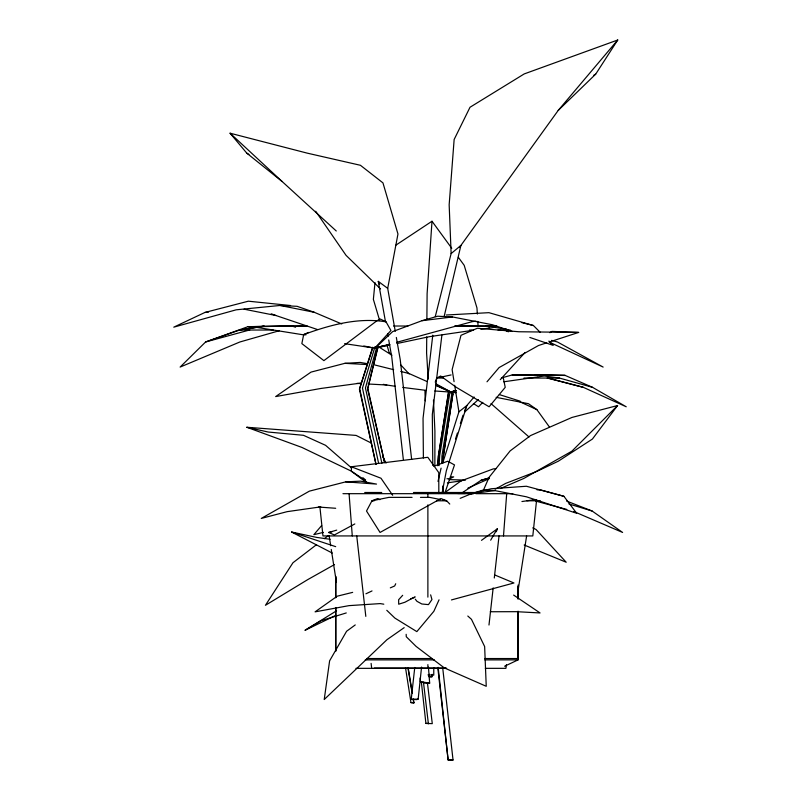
<?xml version="1.0" encoding="UTF-8"?>
<svg xmlns="http://www.w3.org/2000/svg" width="800" height="800" viewBox="0 0 800 800"><rect width="100%" height="100%" fill="white"/><g stroke="black" fill="none" stroke-linecap="round" stroke-linejoin="round"><path stroke-width="1.2" d="M335.75 607.69L335.75 651.09L335.75 607.51M335.75 597.76L335.7 576.69M434.86 465.89L434.91 431.08L433.47 400.08M518.06 611.41L518.06 658.54L484.84 658.54M518.06 599L518.06 586.6M433.78 667.7L433.76 675.13L427.98 674.9M443.21 492.86L443.24 486.61M443.33 460.36L443.34 456.61L452.92 393.78L443.3 456.27L443.21 462.45M426.73 336.9L426.59 352.97L428.22 379.1M426.88 319.6L427.11 293.65L432 221.24L395.91 245.13M442.77 493.4L442.88 485.97M441.7 463.4L441.96 455.95L451.93 393.19L448.64 391.66L438.42 456.19L437.94 464.91M439.09 465.66L439.67 455.76L449.94 392.21M437.73 465.72L438.38 455.84L448.64 391.66M503.49 535.93L506.7 493.68M432.18 674.32L431.96 676.75L429.12 676.73L429.34 674.29M374.99 282.61L373.37 299.36L379.68 320.57M414.76 667.47L411.22 699.35L416.74 699.6L418.17 699.1L421.56 667.05M536.61 499.9L532.81 535.93L322.96 535.93L319.95 507.35M488.98 625.03L493.17 587.91M494.29 578.01L499.03 535.93M432.78 335.17L423.05 418.32L423.39 458M441.89 335.12L432.32 414.51L432.79 465.44M506.47 664.67L505.9 668.34L485.31 668.34M517.6 593.56L526.62 535.93M438.01 481.42L441.09 468.15M395.26 331.33L387.7 288.36L397.96 234L382.96 182.89L360.43 165.29L307.1 153.11L230.08 133.2L246.77 153.13L282.18 181.56L336.26 230.99M442.16 492.71L446.32 470.85L466.83 405.52L474.09 396.98M444.14 316.52L460.89 245.45L558.21 110.42L617.74 40L524.22 73.92L470.01 107.26L454.14 139.5L449.16 204.74L451.13 253.58L435.27 316.61M377.04 349.93L367.59 389L384.63 462.64M381.88 463.2L365.45 387.99L376.74 347.17L377.8 348.16L367.83 388.44L384.56 462.36M375.03 346.63L362.47 388.05L378.59 463.19M455.53 439L457.4 433.06M460.38 423.56L462.99 415.24M372.65 347.26L359.42 389.15L376 464.4M442.58 463.46L458.93 411.81L454.66 385.28M372.76 347.84L359.66 388.58L375.94 464.11M496.33 531.72L497.27 528.84L481.5 540.34M435.22 382.18L436.74 378.05L440.64 376.01L456.3 387.33L489.12 406.78L505.23 387.33L503.32 378.05M464.62 410.77L466.83 405.52L458.93 411.81M483.27 490.58L489.04 477.37L510.12 450.91L530.55 435.57L571.97 417.44L617.58 405.53L592.4 439.06L558.38 461.16L537.02 471.33L505.64 483.41L495.12 489.25M439.04 599.82L433.86 611.29L416.84 631.62L394.91 618.11L386.78 610.3M395.72 583.75L394.68 585.95L390.32 587.87M444.93 492.84L454.51 464.93L447.77 461.22L433.8 466.23M490.67 540.18L497.27 528.84M558.21 110.42L595.68 74.16L617.74 40M442.74 668.17L453.04 760L448.12 759.99L438.17 667.33M377.32 348.75L377.8 348.16M459.32 247.38L460.89 245.45L451.13 253.58M487 381.8L499.1 367.57L538.51 345.51L546.77 342.81M321.65 525.56L313.84 534.68L323.38 532.37M500.26 379.67L525.13 352.42M402.68 595.31L398.63 599.73L398.7 604.2L404.93 602.24L415.12 596.76M482.77 402.36L478.52 406.78L473.39 403.54M617.58 405.53L571.91 451.17L523.87 478.42L500.39 488.54M375.23 348.07L392.65 331.6L422.03 320.69L437.61 316.22L452.51 316.96L492.39 324.75L512.27 331.49M464.65 412.04L478.34 399.59M316.51 544.67L292.97 562.74L265.44 605.29L307.86 579.54L334.53 564.55M324.36 538.65L328.28 535.64M355.25 624.93L346.59 631.26L329.61 660.85L324.23 699.51L386.95 639.71L404.18 627.65M444.66 492.74L460.96 480.94L493.36 468.87L495.82 468.71M461.58 493.16L481.12 480.27L489.51 477.86M549.88 332.7L551.97 331.4L578.63 332.43L549.13 342.04L603.14 367.07L557.46 341.99L551.59 340.38M336 615.28L305.14 630.23L336.56 610.78M305.14 630.23L321.09 620.68L346.27 612.94M449.77 504.05L446.65 500.8L440.95 498.55L380.05 532.45L366.51 511.02L371.95 500.8L377.66 498.55L379.85 499.68M593.56 75.41L595.68 74.16M354.82 523.94L334.4 534.94L328.6 532.49L336.71 530.12M454.28 390.69L451.3 392.17L456.15 392.71M290.6 305.53L248.37 301.19L204.9 312.46L173.77 327.16L236.17 309.82L280.02 305.47L297.1 306.32L314.27 312.29L341.73 323.94M365.93 593.8L372.02 590.93M504.6 666.23L518.06 659.89L518.06 611.25M467.9 488.14L489.18 478.67M308.65 332.43L303.68 334.59L301.84 343.6L323.9 360.63L376.76 320.89L380.24 319.01L386.06 321.85L390.92 330.51L374.77 348.15L344.6 343.66M460.17 498.36L471.16 493.8L483.25 490L494.73 490.58L526.39 496.79L576.66 513.26L563.9 496.3L540.73 489.97L537.01 489.8M410.58 598.87L414.74 597.42M376.28 347.76L382.11 346.08M279.3 330.72L239.85 341.99L180.13 367.07L205.58 341.99L248.01 326.66L306.89 326.02L248.01 326.66L290.71 326.02L295.62 326.82L290.71 326.02M481.12 480.27L489.1 477.98M455.92 391.07L451.15 392.06L455.94 390.71M501.43 377.96L512.21 374.94L565.17 375.43L592.54 387.33L626.23 406.78L583.31 387.33L548.12 378.05M249.83 329.93L205.58 341.99L239.65 330.03L264.19 326.02L261.79 326.67M376.42 347.75L389.54 344.22M396.7 342.3L472.34 321.63L476 321.18M451.45 599.93L513.94 582.98L495.12 575.12M451.15 392.06L455.96 390.79M367.46 363.69L360.17 362.43L344.86 363.34L311.04 372.1L275.66 396.58L320.87 388.46L361.55 382.98M345.73 481.86L376.53 484.09L360.63 481.15L345.73 481.86L309.39 491.14L261.27 518.43L287.13 511.66L320.81 506.85M377.79 347.49L389.81 344.49M352.66 592.37L337.18 596.2L315.09 611.85L349.05 605.63L380.16 603.6L383.81 604.19M451.1 374.94L436.74 378.05L443.32 378.05M376.59 347.84L389.78 345.05M396.98 343.53L429.37 336.68L473.5 330.21M328.6 532.49L331.95 531.8M461.72 480.79L447.36 482.87M521.94 501.53L535.24 499.59M503.78 381.79L544.23 376.01L559.44 378.05L592.54 387.33M494.73 490.58L471.16 493.8L491.18 488.75L526.41 486.25L563.9 496.3M480.83 329.21L494.26 327.4L506.59 329.05M366.76 482.92L364.68 480.05L351.41 471.17L351.33 466.76L427.83 457.3L438.77 472.63L438.83 493.59M422.03 320.69L452.51 316.96M204.9 312.46L208.58 312.08M446.93 478.79L450.39 478.52L453.68 476.87L450.35 476.93M429.12 676.73L431.96 676.75M446.29 315.01L488.94 312.67L533.42 325.52L540.3 332.43M421.3 681.48L425.9 723.42L432.28 723.64L427.47 683.16M411.22 699.35L418.17 699.1M449 479.6L465.53 480.1M428.44 667.08L429.67 683.12L425.08 683.14L420.43 681.69L420.15 677.99M490.3 611.75L516.5 611.68L540.05 612.95L513.65 595.08M393.53 326.02L407.96 326.02M492.48 326.02L454.82 326.02L496.65 326.41M273.21 330.03L239.65 330.03L256.86 327.4L303.97 334.92M469.44 330.03L471.9 330.03M498.04 330.03L510.31 330.03M523.97 378.05L559.44 378.05M364.72 492.5L381.74 492.5M413.47 492.5L476.94 492.5M457.72 493.52L465.12 493.52M342.96 493.68L473.45 493.68M475.91 493.68L512.81 493.68M412.06 497.37L388.92 497.37L371.95 500.8L374.19 500.8M420.46 497.37L429.69 497.37L440.59 499.58M436.56 500.8L446.65 500.8L443.02 500.07M526.85 500.8L540.25 500.8M366.5 658.54L431.83 658.54M365.26 659.89L434.3 659.89M484.84 659.89L518.06 659.89M374.29 668.06L446.02 668.06M355.93 668.34L446.62 668.34M512.21 374.94L565.17 375.43L535.12 374.94L537.53 375.56L535.12 374.94M578.63 332.43L518.85 331.75L477.31 328.26L460.98 335.32L452.13 369.61L454.07 381.67M486.05 326.02L489.6 326.82L486.05 326.02L496.98 326.21M405.5 667.64L410.96 702.59L413.96 702.85L413.36 699.25M425.9 723.42L428.03 723.49M344.86 363.34L367.27 364.55M356.91 383.39L360.65 383.59M368.12 384L386.79 385.01L395.42 386.32M448.32 759.7L453.04 760M426.21 390.38L402.82 387.44M434.8 390.98L450.76 392.1L436.1 385.57M318.43 507.03L335.68 508.28M366.83 482.76L350.96 470.96L301.94 447.44L246.84 427.27L356.1 435.42L371.58 443.2M410.96 702.59L413.96 702.85M386.06 321.85C358.04 317.21 329.87 324.98 303.68 334.59L306 334.83M330.14 539.29L316.8 537.43L291.58 532.02L332.22 553.02M420.43 681.69L429.67 683.12M496.14 397.33L528.46 403.7L536.9 409.66L549.15 426.63M363.8 346L371.12 347.39M280.02 305.47L314.27 312.29M244.12 309.19L275.93 315.52L317.33 329.49M383.37 384.33L386.79 385.01M246.84 427.27L268.14 432.03L303.46 435.3L325.58 445.32L351.69 468.07M521.65 322.59L533.42 325.52M374.74 364.96L393.65 369.68M400.74 371.45L409.01 373.51L427.07 381.55M506.29 331.14L508.67 331.75M547.17 378.04L583.31 387.33M535.86 501.12L566.75 509.43M568.95 503.97L592.14 511.02L622.61 532.45L573.82 511.51M499.34 394.59L520.26 401.2M291.58 532.02L335.68 546.65M529.82 337.44L553.21 345.38L548.91 341.06M271.24 313.8L275.93 315.52M351.33 466.76L380.98 478.23L392.67 495.26M566.65 501.08L592.14 511.02M524.17 545.01L566.2 562.23L536.03 529.48L532.7 527.89M451.36 393.28L452.66 393.82M519.95 401.82L536.9 409.66M435.53 384.77L450.93 392.06L455.67 390.7L450.95 392.06L435.91 383.8M451.93 393.19L452.92 393.78M448.37 391.71L449.36 392.29M246.77 153.13L248.89 154.46M378.3 346.61L391.88 355.19M385.46 321.66L378.28 281.37L387.7 288.36M362.85 477.71L365.64 480.06M491.01 403.61L529 436.96M467.8 616.03L471.46 619.31L484.64 646.53L486.24 686.29L444.27 667.88L416.1 646.41L406.28 636.73L406.16 634.31M230.08 133.2L282.18 181.56M380.54 288.92L346.04 255.34L315.67 211.26M391.63 355.07L389.13 352.37L387.03 345.3M400.8 364.95L409.13 373.93M415.28 599.21L416.96 601.31L421.83 603.99L428.47 604.62L431.95 599.55L430.64 594.86M432 221.24L451.76 248.3M458.35 257.32L464.2 265.33L476.96 307.93L477.34 314.04M382.71 456.66L386.07 463.06M378.28 281.37L379.62 284.46M387.63 333.87L388.07 336.31M388.72 339.97L391.77 357.06L403.33 459.47M396.34 337.46L400.22 359.56L411.64 459.36M408.21 668.07L412.37 693.25M407.95 667.91L411.52 689.49M413.11 699.08L413.7 702.68M329.15 535.93L330.69 545.74M331.26 549.42L336.44 582.52M437.85 668.11L448.12 759.99M423.46 682.12L428.4 723.86M356.74 535.93L365.81 616.37M371.11 663.39L371.67 668.34M349.07 493.68L352.28 535.93M477.79 321.37L478.1 326.26M424.97 391L425.22 400.8M518.06 585.06L518.06 598.78M427.88 493.68L427.88 497.41M427.88 504.87L427.88 597.14M427.88 664.6L427.88 668.34M335.75 576.33L335.75 597.53"/></g></svg>
